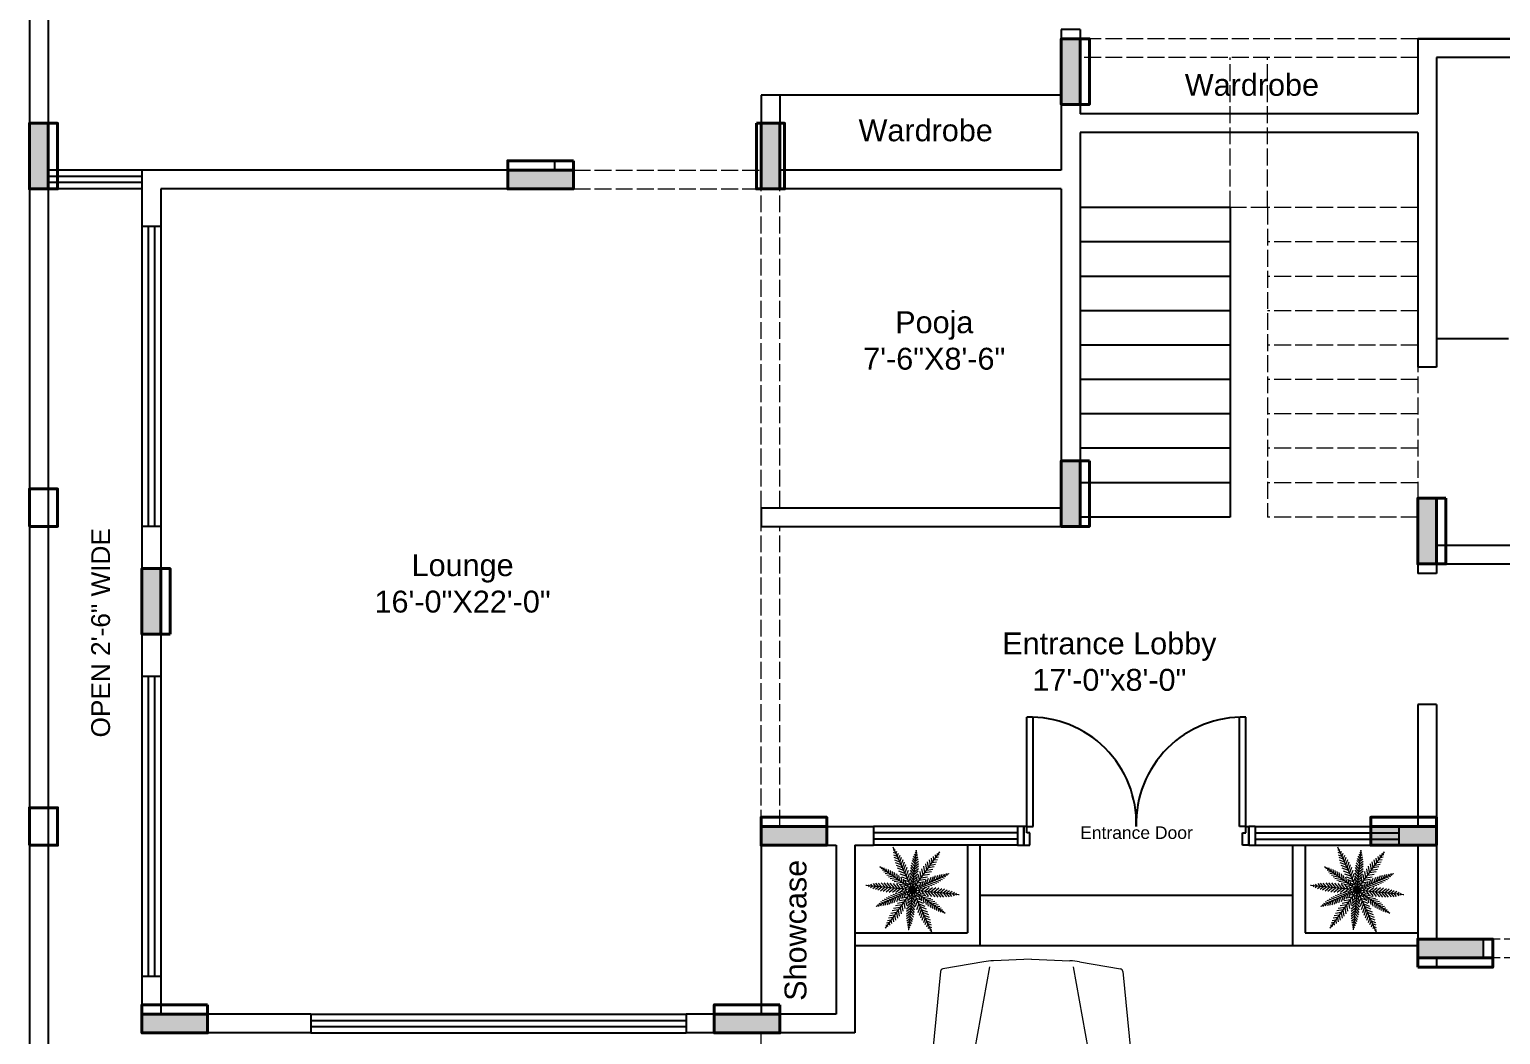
# Model space of a CAD drawing. Header units: inches. Extents: x 127915 to 129493, y -26045 to -25222.
# Drawn here: x 127918.7 to 128389.2, y -25770.4 to -25448.8 of the extents above; entities that cross this region are included whole.
import ezdxf

# ---------------------------------------------------------------- set-up
doc = ezdxf.new("R2010")
doc.units = ezdxf.units.IN
doc.header["$LTSCALE"] = 0.03
doc.header["$MEASUREMENT"] = 0
doc.linetypes.add('ACAD_ISO02W100', pattern=[15, 12, -3])
for name, color, linetype, lineweight in [('COL', 170, 'Continuous', 40), ('Col Boundary Wall 9x12', 170, 'Continuous', 30), ('LSTREEDC', 3, 'Continuous', 5), ('PROJ', 6, 'ACAD_ISO02W100', 13), ('TREE', 86, 'Continuous', 9)]:
    doc.layers.add(name, color=color, linetype=linetype, lineweight=lineweight)
doc.layers.add('STEP', color=220, linetype='Continuous')
doc.layers.add('WALL', color=254, linetype='Continuous')
doc.styles.get("Standard").update_dxf_attribs({"font": 'arial.ttf'})

# ---------------------------------------------------------------- blocks, each defined once
blk = doc.blocks.new('DFDFDFD')
at = {"lineweight": 0}
for p, q in [((-10523.82, -3740.68), (-10536.06, -3741.17)), ((-10523.82, -3740.68), (-10511.58, -3741.17)), ((-10552.96, -3744.58), (-10556.23, -3777.7)), ((-10539.13, -3741.5), (-10552.17, -3743.77)), ((-10546.09, -3792.73), (-10537.18, -3743.08)), ((-10501.55, -3792.73), (-10510.46, -3743.08)), ((-10508.51, -3741.5), (-10495.47, -3743.77)), ((-10494.68, -3744.58), (-10491.41, -3777.7)), ((-10556.23, -3777.7), (-10554.86, -3798.45)), ((-10491.41, -3777.7), (-10492.78, -3798.45)), ((-10551.09, -3790.18), (-10535.57, -3788.21)), ((-10496.55, -3790.18), (-10512.07, -3788.21)), ((-10552.5, -3800.07), (-10542.03, -3796.07)), ((-10535.67, -3794.62), (-10524.09, -3793.66)), ((-10511.97, -3794.62), (-10523.55, -3793.66)), ((-10495.13, -3800.07), (-10505.61, -3796.07)), ((-10554.86, -3798.45), (-10555.18, -3828.59)), ((-10548.77, -3814.5), (-10552.5, -3800.07)), ((-10498.87, -3814.5), (-10495.13, -3800.07)), ((-10492.78, -3798.45), (-10492.46, -3828.59)), ((-10548.85, -3814.42), (-10537.72, -3812.53)), ((-10548.4, -3854.63), (-10548.85, -3814.42)), ((-10533.73, -3812.2), (-10523.23, -3812.24)), ((-10513.91, -3812.2), (-10524.41, -3812.24)), ((-10498.78, -3814.42), (-10509.91, -3812.53)), ((-10499.25, -3855.53), (-10498.78, -3814.42)), ((-10555.18, -3828.59), (-10554.82, -3858.25)), ((-10492.46, -3828.59), (-10492.81, -3857.97)), ((-10554.33, -3857.97), (-10492.81, -3857.97)), ((-10500.2, -3855.59), (-10547.43, -3855.59)), ((-10555.3, -3858.95), (-10553.54, -3943.5)), ((-10553.84, -3859.42), (-10552.1, -3943)), ((-10553.84, -3859.42), (-10493.8, -3859.42)), ((-10550.92, -3861.26), (-10550.92, -3879.22)), ((-10547.05, -3861.26), (-10547.05, -3878.9)), ((-10543.18, -3861.26), (-10543.18, -3879.55)), ((-10539.31, -3861.26), (-10539.31, -3941.96)), ((-10535.43, -3861.26), (-10535.43, -3941.96)), ((-10531.56, -3861.26), (-10531.56, -3941.96)), ((-10527.69, -3861.26), (-10527.69, -3941.96)), ((-10523.82, -3861.26), (-10523.82, -3941.96)), ((-10519.95, -3861.26), (-10519.95, -3941.96)), ((-10516.07, -3861.26), (-10516.07, -3941.96)), ((-10512.2, -3861.26), (-10512.2, -3941.96)), ((-10508.33, -3861.26), (-10508.33, -3941.96)), ((-10504.46, -3861.26), (-10504.46, -3879.55)), ((-10500.59, -3861.26), (-10500.59, -3878.9)), ((-10496.71, -3861.26), (-10496.71, -3878.25)), ((-10493.8, -3859.42), (-10495.54, -3943)), ((-10492.34, -3858.95), (-10494.1, -3943.5)), ((-10543.25, -3880.97), (-10550.32, -3880.28)), ((-10544.01, -3909.34), (-10543.25, -3880.97)), ((-10504.38, -3880.97), (-10497.32, -3880.28)), ((-10503.63, -3909.34), (-10504.38, -3880.97)), ((-10554.7, -3887.86), (-10555.47, -3892.41)), ((-10492.93, -3887.86), (-10492.17, -3892.41)), ((-10555.51, -3892.85), (-10555.7, -3905.89)), ((-10492.13, -3892.85), (-10491.94, -3905.89)), ((-10554.2, -3911.92), (-10555.6, -3906.68)), ((-10550.04, -3911.49), (-10544.01, -3909.34)), ((-10497.6, -3911.49), (-10503.63, -3909.34)), ((-10493.44, -3911.92), (-10492.03, -3906.68)), ((-10550.92, -3913.18), (-10550.92, -3941.96)), ((-10547.05, -3911.56), (-10547.05, -3941.96)), ((-10543.18, -3910.59), (-10543.18, -3941.96)), ((-10504.46, -3911.24), (-10504.46, -3941.96)), ((-10500.59, -3912.21), (-10500.59, -3941.96)), ((-10496.71, -3913.18), (-10496.71, -3941.96)), ((-10495.54, -3943), (-10552.1, -3943)), ((-10495.06, -3944.45), (-10552.09, -3944.45))]:
    blk.add_line(p, q, dxfattribs=at)
for centre, radius, start, end in [((-10552, -3744.73), 0.968, 99.897, 171.1838), ((-10535.14, -3764.39), 23.23, 92.2768, 99.897), ((-10512.5, -3764.39), 23.23, 80.103, 87.7232), ((-10495.64, -3744.73), 0.968, 8.8162, 80.103), ((-10523.82, -3880.39), 92.93, 82.7371, 97.2629), ((-10533.75, -3817.77), 23.23, 94.7399, 110.8904), ((-10513.89, -3817.77), 23.23, 69.1096, 85.2601), ((-10533.83, -3835.43), 23.23, 89.7634, 99.6623), ((-10513.81, -3835.43), 23.23, 80.3377, 90.2366), ((-10554.33, -3858.93), 0.968, 90, 181.1962), ((-10547.43, -3854.62), 0.968, 180.9154, 270.0608), ((-10500.2, -3854.62), 0.968, 269.9392, 359.0846), ((-10493.31, -3858.93), 0.968, 358.8038, 90), ((-10552.61, -3892.89), 2.9, 170.4519, 179.1602), ((-10495.03, -3892.89), 2.9, 0.8398, 9.5481), ((-10552.8, -3905.93), 2.9, 179.1602, 194.9734), ((-10494.84, -3905.93), 2.9, 345.0266, 0.8398), ((-10552.57, -3943.48), 0.968, 181.1962, 270), ((-10495.06, -3943.48), 0.968, 270, 358.8038)]:
    blk.add_arc(centre, radius, start, end, dxfattribs=at)
blk = doc.blocks.new('A$C4E434179')
at = {"layer": 'TREE', "linetype": 'Continuous'}
for p, q in [((20.48, 22.4, 112.86), (22.66, 44.79, 112.86)), ((22.35, 41.54, 112.86), (21.57, 42.5, 112.86)), ((22.49, 43.04, 112.86), (22.05, 43.58, 112.86)), ((22.49, 43.04, 112.86), (23.03, 43.48, 112.86)), ((22.64, 44.53, 112.86), (22.57, 44.61, 112.86)), ((22.64, 44.53, 112.86), (22.72, 44.6, 112.86)), ((20.48, 22.4, 112.86), (2.18, 35.48, 112.86)), ((2.39, 35.33, 112.86), (2.29, 35.31, 112.86)), ((2.39, 35.33, 112.86), (2.37, 35.44, 112.86)), ((20.48, 22.4, 112.86), (12.55, 39.86, 112.86)), ((12.64, 39.66, 112.86), (12.55, 39.69, 112.86)), ((13.17, 38.5, 112.86), (12.61, 38.7, 112.86)), ((12.64, 39.66, 112.86), (12.67, 39.75, 112.86)), ((13.7, 37.33, 112.86), (12.71, 37.7, 112.86)), ((14.23, 36.17, 112.86), (12.86, 36.68, 112.86)), ((14.76, 35, 112.86), (13.05, 35.64, 112.86)), ((13.17, 38.5, 112.86), (13.38, 39.05, 112.86)), ((13.7, 37.33, 112.86), (14.07, 38.31, 112.86)), ((14.23, 36.17, 112.86), (14.74, 37.53, 112.86)), ((14.76, 35, 112.86), (15.4, 36.71, 112.86)), ((15.28, 33.84, 112.86), (16.03, 35.83, 112.86)), ((21.62, 34.08, 112.86), (19.72, 36.4, 112.86)), ((21.77, 35.57, 112.86), (20, 37.72, 112.86)), ((21.91, 37.07, 112.86), (20.33, 38.99, 112.86)), ((20.48, 22.4, 112.86), (31.64, 38, 112.86)), ((22.06, 38.56, 112.86), (20.7, 40.21, 112.86)), ((22.2, 40.05, 112.86), (21.11, 41.38, 112.86)), ((21.62, 34.08, 112.86), (23.94, 35.99, 112.86)), ((21.77, 35.57, 112.86), (23.92, 37.34, 112.86)), ((21.91, 37.07, 112.86), (23.84, 38.65, 112.86)), ((22.06, 38.56, 112.86), (23.71, 39.92, 112.86)), ((22.2, 40.05, 112.86), (23.53, 41.14, 112.86)), ((22.35, 41.54, 112.86), (23.3, 42.33, 112.86)), ((28.54, 33.66, 112.86), (28.24, 35.46, 112.86)), ((29.28, 34.7, 112.86), (29.04, 36.14, 112.86)), ((30.03, 35.74, 112.86), (29.85, 36.78, 112.86)), ((30.03, 35.74, 112.86), (31.06, 35.91, 112.86)), ((30.77, 36.78, 112.86), (30.67, 37.37, 112.86)), ((30.77, 36.78, 112.86), (31.35, 36.88, 112.86)), ((31.51, 37.82, 112.86), (31.5, 37.91, 112.86)), ((31.51, 37.82, 112.86), (31.6, 37.84, 112.86)), ((3.61, 34.46, 112.86), (2.93, 34.34, 112.86)), ((3.61, 34.46, 112.86), (3.5, 35.14, 112.86)), ((4.83, 33.58, 112.86), (3.62, 33.38, 112.86)), ((6.05, 32.71, 112.86), (4.36, 32.43, 112.86)), ((4.83, 33.58, 112.86), (4.63, 34.8, 112.86)), ((7.27, 31.84, 112.86), (5.17, 31.49, 112.86)), ((6.05, 32.71, 112.86), (5.77, 34.4, 112.86)), ((8.49, 30.97, 112.86), (6.03, 30.56, 112.86)), ((7.27, 31.84, 112.86), (6.92, 33.95, 112.86)), ((9.71, 30.09, 112.86), (6.97, 29.64, 112.86)), ((10.93, 29.22, 112.86), (7.97, 28.73, 112.86)), ((8.49, 30.97, 112.86), (8.08, 33.43, 112.86)), ((12.16, 28.35, 112.86), (9.07, 27.84, 112.86)), ((9.71, 30.09, 112.86), (9.26, 32.84, 112.86)), ((10.93, 29.22, 112.86), (10.44, 32.18, 112.86)), ((12.16, 28.35, 112.86), (11.64, 31.44, 112.86)), ((13.38, 27.48, 112.86), (12.86, 30.6, 112.86)), ((15.28, 33.84, 112.86), (13.29, 34.58, 112.86)), ((15.81, 32.67, 112.86), (13.59, 33.51, 112.86)), ((16.34, 31.51, 112.86), (13.95, 32.41, 112.86)), ((14.6, 26.61, 112.86), (14.09, 29.65, 112.86)), ((16.87, 30.34, 112.86), (14.37, 31.28, 112.86)), ((17.4, 29.18, 112.86), (14.88, 30.13, 112.86)), ((15.82, 25.73, 112.86), (15.35, 28.57, 112.86)), ((17.93, 28.02, 112.86), (15.47, 28.94, 112.86)), ((15.81, 32.67, 112.86), (16.65, 34.9, 112.86)), ((16.34, 31.51, 112.86), (17.24, 33.9, 112.86)), ((16.87, 30.34, 112.86), (17.81, 32.84, 112.86)), ((17.4, 29.18, 112.86), (18.35, 31.7, 112.86)), ((17.93, 28.02, 112.86), (18.85, 30.48, 112.86)), ((18.46, 26.85, 112.86), (19.32, 29.14, 112.86)), ((21.04, 28.11, 112.86), (19.22, 30.33, 112.86)), ((21.19, 29.6, 112.86), (19.23, 31.98, 112.86)), ((20.9, 26.61, 112.86), (19.31, 28.54, 112.86)), ((21.33, 31.09, 112.86), (19.32, 33.54, 112.86)), ((21.48, 32.59, 112.86), (19.49, 35, 112.86)), ((20.48, 22.4, 112.86), (40.97, 31.71, 112.86)), ((21.04, 28.11, 112.86), (23.26, 29.93, 112.86)), ((21.19, 29.6, 112.86), (23.57, 31.56, 112.86)), ((21.33, 31.09, 112.86), (23.77, 33.1, 112.86)), ((21.48, 32.59, 112.86), (23.89, 34.58, 112.86)), ((23.33, 26.38, 112.86), (22.93, 28.79, 112.86)), ((24.07, 27.42, 112.86), (23.64, 30.01, 112.86)), ((24.82, 28.46, 112.86), (24.38, 31.12, 112.86)), ((24.82, 28.46, 112.86), (27.48, 28.9, 112.86)), ((25.56, 29.5, 112.86), (25.12, 32.13, 112.86)), ((25.56, 29.5, 112.86), (28.2, 29.94, 112.86)), ((26.31, 30.54, 112.86), (25.89, 33.06, 112.86)), ((26.31, 30.54, 112.86), (28.83, 30.96, 112.86)), ((27.05, 31.58, 112.86), (26.66, 33.92, 112.86)), ((27.05, 31.58, 112.86), (29.39, 31.97, 112.86)), ((27.08, 25.39, 112.86), (28.16, 28.28, 112.86)), ((27.79, 32.62, 112.86), (27.44, 34.72, 112.86)), ((27.79, 32.62, 112.86), (29.89, 32.97, 112.86)), ((28.44, 26.01, 112.86), (29.55, 28.97, 112.86)), ((28.54, 33.66, 112.86), (30.33, 33.96, 112.86)), ((29.28, 34.7, 112.86), (30.72, 34.94, 112.86)), ((29.81, 26.63, 112.86), (30.91, 29.56, 112.86)), ((31.17, 27.25, 112.86), (32.23, 30.06, 112.86)), ((32.54, 27.87, 112.86), (33.52, 30.48, 112.86)), ((33.9, 28.49, 112.86), (34.78, 30.83, 112.86)), ((33.9, 28.49, 112.86), (36.24, 27.62, 112.86)), ((35.27, 29.11, 112.86), (36.02, 31.11, 112.86)), ((35.27, 29.11, 112.86), (37.27, 28.36, 112.86)), ((36.63, 29.74, 112.86), (37.24, 31.34, 112.86)), ((36.63, 29.74, 112.86), (38.24, 29.13, 112.86)), ((38, 30.36, 112.86), (38.43, 31.51, 112.86)), ((38, 30.36, 112.86), (39.15, 29.92, 112.86)), ((39.37, 30.98, 112.86), (39.61, 31.63, 112.86)), ((39.37, 30.98, 112.86), (40.02, 30.73, 112.86)), ((40.73, 31.6, 112.86), (40.77, 31.7, 112.86)), ((40.73, 31.6, 112.86), (40.83, 31.56, 112.86)), ((20.48, 22.4, 112.86), (0, 13.09, 112.86)), ((20.48, 22.4, 112.86), (1.39, 24.25, 112.86)), ((1.61, 24.23, 112.86), (1.54, 24.17, 112.86)), ((1.61, 24.23, 112.86), (1.55, 24.3, 112.86)), ((2.88, 24.11, 112.86), (2.43, 23.73, 112.86)), ((2.88, 24.11, 112.86), (2.51, 24.57, 112.86)), ((4.16, 23.98, 112.86), (3.35, 23.32, 112.86)), ((4.16, 23.98, 112.86), (3.49, 24.8, 112.86)), ((5.43, 23.86, 112.86), (4.3, 22.93, 112.86)), ((5.43, 23.86, 112.86), (4.5, 24.99, 112.86)), ((6.7, 23.74, 112.86), (5.3, 22.58, 112.86)), ((6.7, 23.74, 112.86), (5.55, 25.14, 112.86)), ((7.98, 23.61, 112.86), (6.33, 22.26, 112.86)), ((7.98, 23.61, 112.86), (6.62, 25.26, 112.86)), ((9.25, 23.49, 112.86), (7.41, 21.98, 112.86)), ((9.25, 23.49, 112.86), (7.74, 25.32, 112.86)), ((10.52, 23.37, 112.86), (8.55, 21.74, 112.86)), ((10.52, 23.37, 112.86), (8.9, 25.34, 112.86)), ((20.48, 22.4, 112.86), (9.33, 6.79, 112.86)), ((11.8, 23.24, 112.86), (9.73, 21.55, 112.86)), ((11.8, 23.24, 112.86), (10.1, 25.3, 112.86)), ((13.38, 27.48, 112.86), (10.26, 26.96, 112.86)), ((13.07, 23.12, 112.86), (10.99, 21.4, 112.86)), ((13.07, 23.12, 112.86), (11.35, 25.2, 112.86)), ((14.6, 26.61, 112.86), (11.55, 26.1, 112.86)), ((14.34, 22.99, 112.86), (12.31, 21.32, 112.86)), ((14.34, 22.99, 112.86), (12.67, 25.02, 112.86)), ((15.82, 25.73, 112.86), (12.98, 25.26, 112.86)), ((15.61, 22.87, 112.86), (13.72, 21.31, 112.86)), ((15.61, 22.87, 112.86), (14.06, 24.76, 112.86)), ((16.63, 20.64, 112.86), (14.29, 21.52, 112.86)), ((17.04, 24.86, 112.86), (14.57, 24.45, 112.86)), ((16.89, 22.75, 112.86), (15.24, 21.39, 112.86)), ((16.89, 22.75, 112.86), (15.53, 24.39, 112.86)), ((18.46, 26.85, 112.86), (16.17, 27.71, 112.86)), ((17.99, 21.26, 112.86), (16.2, 21.93, 112.86)), ((18.26, 23.99, 112.86), (16.37, 23.67, 112.86)), ((17.04, 24.86, 112.86), (16.63, 27.32, 112.86)), ((18.16, 22.62, 112.86), (16.9, 21.59, 112.86)), ((18.99, 25.69, 112.86), (17, 26.43, 112.86)), ((18.16, 22.62, 112.86), (17.12, 23.88, 112.86)), ((17.99, 21.26, 112.86), (17.32, 19.47, 112.86)), ((18.26, 23.99, 112.86), (17.94, 25.88, 112.86)), ((19.52, 24.52, 112.86), (17.99, 25.09, 112.86)), ((20.48, 22.4, 112.86), (18.31, 0, 112.86)), ((19.36, 21.88, 112.86), (18.38, 22.25, 112.86)), ((19.48, 23.12, 112.86), (18.45, 22.95, 112.86)), ((19.43, 22.5, 112.86), (18.75, 21.93, 112.86)), ((19.43, 22.5, 112.86), (18.87, 23.18, 112.86)), ((18.99, 25.69, 112.86), (19.74, 27.68, 112.86)), ((19.36, 21.88, 112.86), (18.99, 20.91, 112.86)), ((19.87, 21.54, 112.86), (18.99, 21.39, 112.86)), ((20.05, 23.36, 112.86), (19.22, 23.67, 112.86)), ((19.48, 23.12, 112.86), (19.31, 24.14, 112.86)), ((19.52, 24.52, 112.86), (20.09, 26.05, 112.86)), ((20.75, 25.12, 112.86), (19.53, 26.6, 112.86)), ((19.87, 21.54, 112.86), (20.02, 20.66, 112.86)), ((20.6, 23.63, 112.86), (19.94, 24.43, 112.86)), ((20.05, 23.36, 112.86), (20.36, 24.19, 112.86)), ((20.48, 22.4, 112.86), (38.79, 9.31, 112.86)), ((20.48, 22.4, 112.86), (39.58, 20.54, 112.86)), ((20.48, 22.4, 112.86), (28.42, 4.93, 112.86)), ((20.6, 23.63, 112.86), (21.41, 24.29, 112.86)), ((20.92, 21.43, 112.86), (20.61, 20.6, 112.86)), ((20.75, 25.12, 112.86), (22.23, 26.34, 112.86)), ((20.9, 26.61, 112.86), (22.82, 28.2, 112.86)), ((20.92, 21.43, 112.86), (21.75, 21.12, 112.86)), ((21.1, 23.25, 112.86), (20.95, 24.13, 112.86)), ((21.1, 23.25, 112.86), (21.98, 23.4, 112.86)), ((21.49, 21.68, 112.86), (22.52, 21.85, 112.86)), ((21.49, 21.68, 112.86), (21.66, 20.65, 112.86)), ((21.54, 22.29, 112.86), (22.22, 22.86, 112.86)), ((21.54, 22.29, 112.86), (22.1, 21.61, 112.86)), ((21.84, 24.3, 112.86), (21.58, 25.9, 112.86)), ((21.61, 22.91, 112.86), (21.98, 23.88, 112.86)), ((21.61, 22.91, 112.86), (22.59, 22.54, 112.86)), ((21.84, 24.3, 112.86), (23.45, 24.56, 112.86)), ((22.59, 25.34, 112.86), (22.24, 27.44, 112.86)), ((22.59, 25.34, 112.86), (24.69, 25.69, 112.86)), ((22.81, 22.17, 112.86), (24.07, 23.21, 112.86)), ((22.81, 22.17, 112.86), (23.85, 20.91, 112.86)), ((22.98, 23.53, 112.86), (23.65, 25.32, 112.86)), ((22.98, 23.53, 112.86), (24.77, 22.86, 112.86)), ((23.33, 26.38, 112.86), (25.75, 26.78, 112.86)), ((24.07, 27.42, 112.86), (26.67, 27.85, 112.86)), ((24.08, 22.05, 112.86), (25.73, 23.4, 112.86)), ((24.08, 22.05, 112.86), (25.44, 20.4, 112.86)), ((24.34, 24.15, 112.86), (25.22, 26.49, 112.86)), ((24.34, 24.15, 112.86), (26.68, 23.27, 112.86)), ((25.36, 21.92, 112.86), (27.25, 23.48, 112.86)), ((25.36, 21.92, 112.86), (26.91, 20.03, 112.86)), ((25.71, 24.77, 112.86), (26.72, 27.46, 112.86)), ((25.71, 24.77, 112.86), (28.4, 23.76, 112.86)), ((26.63, 21.8, 112.86), (28.66, 23.47, 112.86)), ((26.63, 21.8, 112.86), (28.3, 19.77, 112.86)), ((27.08, 25.39, 112.86), (29.96, 24.31, 112.86)), ((27.9, 21.67, 112.86), (29.98, 23.39, 112.86)), ((27.9, 21.67, 112.86), (29.62, 19.59, 112.86)), ((28.44, 26.01, 112.86), (31.4, 24.9, 112.86)), ((29.17, 21.55, 112.86), (31.24, 23.25, 112.86)), ((29.17, 21.55, 112.86), (30.87, 19.49, 112.86)), ((29.81, 26.63, 112.86), (32.74, 25.53, 112.86)), ((30.45, 21.43, 112.86), (32.42, 23.05, 112.86)), ((30.45, 21.43, 112.86), (32.07, 19.45, 112.86)), ((31.17, 27.25, 112.86), (33.98, 26.2, 112.86)), ((31.72, 21.3, 112.86), (33.56, 22.81, 112.86)), ((31.72, 21.3, 112.86), (33.23, 19.47, 112.86)), ((32.54, 27.87, 112.86), (35.15, 26.9, 112.86)), ((32.99, 21.18, 112.86), (34.64, 22.53, 112.86)), ((32.99, 21.18, 112.86), (34.35, 19.53, 112.86)), ((34.27, 21.05, 112.86), (35.67, 22.21, 112.86)), ((35.54, 20.93, 112.86), (36.67, 21.86, 112.86)), ((36.81, 20.81, 112.86), (37.62, 21.47, 112.86)), ((2.97, 14.43, 112.86), (1.82, 14.87, 112.86)), ((2.97, 14.43, 112.86), (2.54, 13.28, 112.86)), ((4.34, 15.06, 112.86), (2.73, 15.66, 112.86)), ((5.7, 15.68, 112.86), (3.7, 16.43, 112.86)), ((4.34, 15.06, 112.86), (3.73, 13.45, 112.86)), ((7.07, 16.3, 112.86), (4.73, 17.17, 112.86)), ((5.7, 15.68, 112.86), (4.95, 13.68, 112.86)), ((8.43, 16.92, 112.86), (5.82, 17.9, 112.86)), ((7.07, 16.3, 112.86), (6.19, 13.96, 112.86)), ((9.8, 17.54, 112.86), (6.99, 18.59, 112.86)), ((8.43, 16.92, 112.86), (7.45, 14.31, 112.86)), ((11.16, 18.16, 112.86), (8.23, 19.26, 112.86)), ((9.8, 17.54, 112.86), (8.74, 14.73, 112.86)), ((12.53, 18.78, 112.86), (9.57, 19.89, 112.86)), ((11.16, 18.16, 112.86), (10.06, 15.23, 112.86)), ((13.89, 19.4, 112.86), (11.01, 20.48, 112.86)), ((12.53, 18.78, 112.86), (11.42, 15.82, 112.86)), ((14.66, 14.25, 112.86), (12.14, 13.83, 112.86)), ((15.26, 20.02, 112.86), (12.57, 21.03, 112.86)), ((15.41, 15.29, 112.86), (12.77, 14.85, 112.86)), ((13.89, 19.4, 112.86), (12.81, 16.51, 112.86)), ((16.15, 16.33, 112.86), (13.49, 15.89, 112.86)), ((15.26, 20.02, 112.86), (14.25, 17.33, 112.86)), ((16.9, 17.37, 112.86), (14.3, 16.94, 112.86)), ((14.66, 14.25, 112.86), (15.08, 11.73, 112.86)), ((17.64, 18.41, 112.86), (15.22, 18.01, 112.86)), ((15.41, 15.29, 112.86), (15.85, 12.66, 112.86)), ((16.63, 20.64, 112.86), (15.75, 18.3, 112.86)), ((16.15, 16.33, 112.86), (16.59, 13.67, 112.86)), ((18.38, 19.46, 112.86), (16.28, 19.11, 112.86)), ((16.9, 17.37, 112.86), (17.33, 14.78, 112.86)), ((19.78, 15.19, 112.86), (17.4, 13.23, 112.86)), ((19.13, 20.5, 112.86), (17.52, 20.23, 112.86)), ((17.64, 18.41, 112.86), (18.04, 16, 112.86)), ((19.93, 16.68, 112.86), (17.71, 14.86, 112.86)), ((20.07, 18.18, 112.86), (18.15, 16.59, 112.86)), ((18.38, 19.46, 112.86), (18.73, 17.35, 112.86)), ((20.22, 19.67, 112.86), (18.74, 18.45, 112.86)), ((19.13, 20.5, 112.86), (19.39, 18.89, 112.86)), ((20.37, 21.16, 112.86), (19.56, 20.5, 112.86)), ((19.78, 15.19, 112.86), (21.74, 12.81, 112.86)), ((19.93, 16.68, 112.86), (21.75, 14.47, 112.86)), ((20.07, 18.18, 112.86), (21.66, 16.25, 112.86)), ((20.22, 19.67, 112.86), (21.44, 18.19, 112.86)), ((20.37, 21.16, 112.86), (21.03, 20.36, 112.86)), ((21.45, 20.27, 112.86), (20.88, 18.74, 112.86)), ((21.98, 19.11, 112.86), (21.23, 17.11, 112.86)), ((21.45, 20.27, 112.86), (22.98, 19.7, 112.86)), ((22.51, 17.94, 112.86), (21.65, 15.65, 112.86)), ((21.98, 19.11, 112.86), (23.97, 18.36, 112.86)), ((23.04, 16.78, 112.86), (22.12, 14.31, 112.86)), ((22.51, 17.94, 112.86), (24.8, 17.08, 112.86)), ((23.57, 15.61, 112.86), (22.62, 13.09, 112.86)), ((22.71, 20.8, 112.86), (24.6, 21.12, 112.86)), ((22.71, 20.8, 112.86), (23.03, 18.92, 112.86)), ((23.04, 16.78, 112.86), (25.5, 15.85, 112.86)), ((24.1, 14.45, 112.86), (23.16, 11.95, 112.86)), ((23.57, 15.61, 112.86), (26.09, 14.66, 112.86)), ((23.93, 19.93, 112.86), (26.4, 20.34, 112.86)), ((23.93, 19.93, 112.86), (24.34, 17.47, 112.86)), ((24.1, 14.45, 112.86), (26.6, 13.51, 112.86)), ((25.15, 19.06, 112.86), (27.99, 19.53, 112.86)), ((25.15, 19.06, 112.86), (25.62, 16.22, 112.86)), ((26.37, 18.19, 112.86), (29.42, 18.69, 112.86)), ((26.37, 18.19, 112.86), (26.88, 15.14, 112.86)), ((27.59, 17.31, 112.86), (30.71, 17.83, 112.86)), ((27.59, 17.31, 112.86), (28.11, 14.19, 112.86)), ((28.81, 16.44, 112.86), (31.9, 16.95, 112.86)), ((28.81, 16.44, 112.86), (29.33, 13.35, 112.86)), ((30.04, 15.57, 112.86), (33, 16.06, 112.86)), ((30.04, 15.57, 112.86), (30.53, 12.61, 112.86)), ((31.26, 14.7, 112.86), (34, 15.15, 112.86)), ((31.26, 14.7, 112.86), (31.71, 11.95, 112.86)), ((32.48, 13.82, 112.86), (34.94, 14.23, 112.86)), ((34.27, 21.05, 112.86), (35.42, 19.65, 112.86)), ((35.54, 20.93, 112.86), (36.47, 19.8, 112.86)), ((36.81, 20.81, 112.86), (37.48, 20, 112.86)), ((38.09, 20.68, 112.86), (38.54, 21.06, 112.86)), ((38.09, 20.68, 112.86), (38.46, 20.22, 112.86)), ((39.36, 20.56, 112.86), (39.43, 20.62, 112.86)), ((39.36, 20.56, 112.86), (39.42, 20.49, 112.86)), ((0.24, 13.19, 112.86), (0.14, 13.23, 112.86)), ((0.24, 13.19, 112.86), (0.2, 13.09, 112.86)), ((1.6, 13.81, 112.86), (0.95, 14.06, 112.86)), ((1.6, 13.81, 112.86), (1.36, 13.16, 112.86)), ((10.2, 8.01, 112.86), (9.62, 7.91, 112.86)), ((10.94, 9.05, 112.86), (9.91, 8.88, 112.86)), ((10.2, 8.01, 112.86), (10.3, 7.42, 112.86)), ((11.69, 10.09, 112.86), (10.25, 9.85, 112.86)), ((12.43, 11.13, 112.86), (10.64, 10.83, 112.86)), ((10.94, 9.05, 112.86), (11.12, 8.01, 112.86)), ((13.18, 12.17, 112.86), (11.08, 11.82, 112.86)), ((13.92, 13.21, 112.86), (11.58, 12.82, 112.86)), ((11.69, 10.09, 112.86), (11.93, 8.65, 112.86)), ((12.43, 11.13, 112.86), (12.73, 9.33, 112.86)), ((13.18, 12.17, 112.86), (13.53, 10.07, 112.86)), ((13.92, 13.21, 112.86), (14.31, 10.87, 112.86)), ((19.35, 10.71, 112.86), (17.03, 8.81, 112.86)), ((19.2, 9.22, 112.86), (17.05, 7.45, 112.86)), ((19.49, 12.2, 112.86), (17.08, 10.22, 112.86)), ((19.06, 7.73, 112.86), (17.13, 6.14, 112.86)), ((19.64, 13.7, 112.86), (17.2, 11.69, 112.86)), ((19.06, 7.73, 112.86), (20.64, 5.8, 112.86)), ((19.2, 9.22, 112.86), (20.97, 7.07, 112.86)), ((19.35, 10.71, 112.86), (21.25, 8.39, 112.86)), ((19.49, 12.2, 112.86), (21.48, 9.79, 112.86)), ((19.64, 13.7, 112.86), (21.65, 11.25, 112.86)), ((24.63, 13.28, 112.86), (23.73, 10.89, 112.86)), ((25.16, 12.12, 112.86), (24.32, 9.89, 112.86)), ((24.63, 13.28, 112.86), (27.02, 12.38, 112.86)), ((25.69, 10.95, 112.86), (24.94, 8.96, 112.86)), ((25.16, 12.12, 112.86), (27.38, 11.28, 112.86)), ((26.21, 9.79, 112.86), (25.57, 8.08, 112.86)), ((25.69, 10.95, 112.86), (27.68, 10.21, 112.86)), ((26.21, 9.79, 112.86), (27.92, 9.15, 112.86)), ((26.74, 8.62, 112.86), (26.23, 7.26, 112.86)), ((26.74, 8.62, 112.86), (28.11, 8.11, 112.86)), ((27.27, 7.46, 112.86), (26.9, 6.48, 112.86)), ((27.27, 7.46, 112.86), (28.26, 7.09, 112.86)), ((32.48, 13.82, 112.86), (32.89, 11.36, 112.86)), ((33.7, 12.95, 112.86), (35.8, 13.3, 112.86)), ((33.7, 12.95, 112.86), (34.05, 10.84, 112.86)), ((34.92, 12.08, 112.86), (36.61, 12.36, 112.86)), ((34.92, 12.08, 112.86), (35.2, 10.39, 112.86)), ((36.14, 11.21, 112.86), (37.35, 11.41, 112.86)), ((36.14, 11.21, 112.86), (36.34, 9.99, 112.86)), ((37.36, 10.33, 112.86), (38.04, 10.45, 112.86)), ((37.36, 10.33, 112.86), (37.47, 9.65, 112.86)), ((38.58, 9.46, 112.86), (38.68, 9.48, 112.86)), ((38.58, 9.46, 112.86), (38.6, 9.36, 112.86)), ((9.46, 6.97, 112.86), (9.37, 6.95, 112.86)), ((9.46, 6.97, 112.86), (9.47, 6.88, 112.86)), ((18.91, 6.23, 112.86), (17.26, 4.88, 112.86)), ((18.77, 4.74, 112.86), (17.44, 3.65, 112.86)), ((18.62, 3.25, 112.86), (17.67, 2.46, 112.86)), ((18.48, 1.75, 112.86), (17.94, 1.31, 112.86)), ((18.33, 0.26, 112.86), (18.25, 0.19, 112.86)), ((18.33, 0.26, 112.86), (18.4, 0.18, 112.86)), ((18.48, 1.75, 112.86), (18.92, 1.22, 112.86)), ((18.62, 3.25, 112.86), (19.4, 2.29, 112.86)), ((18.77, 4.74, 112.86), (19.86, 3.42, 112.86)), ((18.91, 6.23, 112.86), (20.27, 4.58, 112.86)), ((27.8, 6.3, 112.86), (27.59, 5.74, 112.86)), ((27.8, 6.3, 112.86), (28.36, 6.09, 112.86)), ((28.33, 5.13, 112.86), (28.3, 5.05, 112.86)), ((28.33, 5.13, 112.86), (28.42, 5.1, 112.86))]:
    blk.add_line(p, q, dxfattribs=at)

msp = doc.modelspace()

# ---------------------------------------------------------------- hatches: boundary and pattern name
at = {"layer": 'LSTREEDC'}
h = msp.add_hatch(color=256, dxfattribs=at)
h.dxf.hatch_style = 1
h.paths.add_polyline_path([(128254.66, -25451.81), (128248.66, -25451.81), (128248.66, -25472.81), (128254.66, -25472.81)])
h = msp.add_hatch(color=256, dxfattribs=at)
h.dxf.hatch_style = 1
h.paths.add_polyline_path([(127918.66, -25499.81), (127924.66, -25499.81), (127924.66, -25478.81), (127918.66, -25478.81)])
h = msp.add_hatch(color=256, dxfattribs=at)
h.dxf.hatch_style = 1
h.paths.add_polyline_path([(128158.66, -25478.81), (128152.66, -25478.81), (128152.66, -25499.81), (128158.66, -25499.81)])
h = msp.add_hatch(color=256, dxfattribs=at)
h.dxf.hatch_style = 1
h.paths.add_polyline_path([(128071.66, -25493.81), (128071.66, -25499.81), (128092.66, -25499.81), (128092.66, -25493.81)])
h = msp.add_hatch(color=256, dxfattribs=at)
h.dxf.hatch_style = 1
h.paths.add_polyline_path([(128254.66, -25586.81), (128248.66, -25586.81), (128248.66, -25607.81), (128254.66, -25607.81)])
h = msp.add_hatch(color=256, dxfattribs=at)
h.dxf.hatch_style = 1
h.paths.add_polyline_path([(128368.66, -25598.81), (128362.66, -25598.81), (128362.66, -25619.81), (128368.66, -25619.81)])
h = msp.add_hatch(color=256, dxfattribs=at)
h.dxf.hatch_style = 1
h.paths.add_polyline_path([(127960.66, -25621.31), (127954.66, -25621.31), (127954.66, -25642.31), (127960.66, -25642.31)])
h = msp.add_hatch(color=256, dxfattribs=at)
h.dxf.hatch_style = 1
h.paths.add_polyline_path([(128173.66, -25709.81), (128173.66, -25703.81), (128152.66, -25703.81), (128152.66, -25709.81)])
h = msp.add_hatch(color=256, dxfattribs=at)
h.dxf.hatch_style = 1
h.paths.add_polyline_path([(128347.66, -25703.81), (128347.66, -25709.81), (128368.66, -25709.81), (128368.66, -25703.81)])
h = msp.add_hatch(color=256, dxfattribs=at)
h.dxf.hatch_style = 1
h.paths.add_polyline_path([(128362.66, -25739.81), (128362.66, -25745.81), (128383.66, -25745.81), (128383.66, -25739.81)])
h = msp.add_hatch(color=256, dxfattribs=at)
h.dxf.hatch_style = 1
h.paths.add_polyline_path([(127954.66, -25763.81), (127954.66, -25769.81), (127975.66, -25769.81), (127975.66, -25763.81)])
h = msp.add_hatch(color=256, dxfattribs=at)
h.dxf.hatch_style = 1
h.paths.add_polyline_path([(128158.66, -25769.81), (128158.66, -25763.81), (128137.66, -25763.81), (128137.66, -25769.81)])

# ---------------------------------------------------------------- linework, layer by layer
at = {"layer": 'COL', "linetype": 'Continuous', "lineweight": 40, "ltscale": 0.2}
for points in [[(128248.66, -25472.81), (128254.66, -25472.81), (128254.66, -25451.81), (128248.66, -25451.81)], [(127918.66, -25499.81), (127924.66, -25499.81), (127924.66, -25478.81), (127918.66, -25478.81)], [(128152.66, -25499.81), (128158.66, -25499.81), (128158.66, -25478.81), (128152.66, -25478.81)], [(128071.66, -25493.81), (128071.66, -25499.81), (128092.66, -25499.81), (128092.66, -25493.81)], [(128254.66, -25607.81), (128248.66, -25607.81), (128248.66, -25586.81), (128254.66, -25586.81)], [(128368.66, -25619.81), (128362.66, -25619.81), (128362.66, -25598.81), (128368.66, -25598.81)], [(127960.66, -25621.31), (127954.66, -25621.31), (127954.66, -25642.31), (127960.66, -25642.31)], [(128173.66, -25709.81), (128173.66, -25703.81), (128152.66, -25703.81), (128152.66, -25709.81)], [(128368.66, -25709.81), (128368.66, -25703.81), (128347.66, -25703.81), (128347.66, -25709.81)], [(128386.66, -25745.81), (128386.66, -25739.81), (128362.66, -25739.81), (128362.66, -25745.81)], [(127954.66, -25763.81), (127954.66, -25769.81), (127975.66, -25769.81), (127975.66, -25763.81)], [(128137.66, -25763.81), (128137.66, -25769.81), (128158.66, -25769.81), (128158.66, -25763.81)]]:
    msp.add_lwpolyline(points, close=True, dxfattribs=at)
at = {"layer": 'COL', "color": 3, "linetype": 'Continuous', "lineweight": 40, "ltscale": 0.2}
for points in [[(127918.66, -25607.81), (127927.66, -25607.81), (127927.66, -25595.81), (127918.66, -25595.81)], [(127918.66, -25709.81), (127927.66, -25709.81), (127927.66, -25697.81), (127918.66, -25697.81)]]:
    msp.add_lwpolyline(points, close=True, dxfattribs=at)
at = {"layer": 'Col Boundary Wall 9x12', "color": 1, "linetype": 'Continuous', "lineweight": 40, "ltscale": 0.2}
for points in [[(128248.66, -25451.81), (128257.66, -25451.81), (128257.66, -25472.81), (128248.66, -25472.81)], [(127918.66, -25478.81), (127927.66, -25478.81), (127927.66, -25499.81), (127918.66, -25499.81)], [(128151.16, -25478.81), (128160.16, -25478.81), (128160.16, -25499.81), (128151.16, -25499.81)], [(128092.66, -25490.81), (128092.66, -25499.81), (128071.66, -25499.81), (128071.66, -25490.81)], [(128257.66, -25586.81), (128248.66, -25586.81), (128248.66, -25607.81), (128257.66, -25607.81)], [(128371.66, -25598.81), (128362.66, -25598.81), (128362.66, -25619.81), (128371.66, -25619.81)], [(127963.66, -25642.31), (127954.66, -25642.31), (127954.66, -25621.31), (127963.66, -25621.31)], [(128152.66, -25709.81), (128152.66, -25700.81), (128173.66, -25700.81), (128173.66, -25709.81)], [(128347.66, -25709.81), (128347.66, -25700.81), (128368.66, -25700.81), (128368.66, -25709.81)], [(128362.66, -25748.81), (128362.66, -25739.81), (128386.66, -25739.81), (128386.66, -25748.81)], [(127975.66, -25760.81), (127975.66, -25769.81), (127954.66, -25769.81), (127954.66, -25760.81)], [(128158.66, -25760.81), (128158.66, -25769.81), (128137.66, -25769.81), (128137.66, -25760.81)]]:
    msp.add_lwpolyline(points, close=True, dxfattribs=at)
at = {"layer": 'LSTREEDC'}
for points in [[(128254.66, -25451.81), (128248.66, -25451.81), (128248.66, -25472.81), (128254.66, -25472.81)], [(127918.66, -25499.81), (127924.66, -25499.81), (127924.66, -25478.81), (127918.66, -25478.81)], [(128158.66, -25478.81), (128152.66, -25478.81), (128152.66, -25499.81), (128158.66, -25499.81)], [(128071.66, -25493.81), (128071.66, -25499.81), (128092.66, -25499.81), (128092.66, -25493.81)], [(128254.66, -25586.81), (128248.66, -25586.81), (128248.66, -25607.81), (128254.66, -25607.81)], [(128368.66, -25598.81), (128362.66, -25598.81), (128362.66, -25619.81), (128368.66, -25619.81)], [(127960.66, -25621.31), (127954.66, -25621.31), (127954.66, -25642.31), (127960.66, -25642.31)], [(128173.66, -25709.81), (128173.66, -25703.81), (128152.66, -25703.81), (128152.66, -25709.81)], [(128347.66, -25703.81), (128347.66, -25709.81), (128368.66, -25709.81), (128368.66, -25703.81)], [(128362.66, -25739.81), (128362.66, -25745.81), (128383.66, -25745.81), (128383.66, -25739.81)], [(127954.66, -25763.81), (127954.66, -25769.81), (127975.66, -25769.81), (127975.66, -25763.81)], [(128158.66, -25769.81), (128158.66, -25763.81), (128137.66, -25763.81), (128137.66, -25769.81)]]:
    msp.add_lwpolyline(points, close=True, dxfattribs=at)
at = {"layer": 'PROJ', "ltscale": 15}
for p, q in [((128362.66, -25451.81), (128254.66, -25451.81)), ((128362.66, -25457.81), (128254.66, -25457.81)), ((128302.66, -25505.81), (128302.66, -25457.81)), ((128314.66, -25505.81), (128314.66, -25457.81)), ((128092.66, -25493.81), (128152.66, -25493.81)), ((128092.66, -25499.81), (128152.66, -25499.81)), ((128152.66, -25601.81), (128152.66, -25499.81)), ((128158.66, -25601.81), (128158.66, -25499.81)), ((128314.66, -25505.81), (128302.66, -25505.81)), ((128362.66, -25505.81), (128314.66, -25505.81)), ((128314.66, -25505.81), (128314.66, -25604.81)), ((128362.66, -25505.81), (128362.66, -25604.81)), ((128362.66, -25516.81), (128314.66, -25516.81)), ((128362.66, -25527.81), (128314.66, -25527.81)), ((128362.66, -25538.81), (128314.66, -25538.81)), ((128362.66, -25549.81), (128314.66, -25549.81)), ((128362.66, -25560.81), (128314.66, -25560.81)), ((128362.66, -25571.81), (128314.66, -25571.81)), ((128362.66, -25582.81), (128314.66, -25582.81)), ((128362.66, -25593.81), (128314.66, -25593.81)), ((128152.66, -25703.81), (128152.66, -25607.81)), ((128158.66, -25703.81), (128158.66, -25607.81)), ((128362.66, -25604.81), (128314.66, -25604.81)), ((128503.74, -25739.81), (128383.74, -25739.81)), ((128503.74, -25745.81), (128383.74, -25745.81)), ((128152.66, -25895.91), (128152.66, -25769.81))]:
    msp.add_line(p, q, dxfattribs=at)
at = {"layer": 'STEP', "ltscale": 15}
for p, q in [((128248.66, -25469.81), (128158.66, -25469.81)), ((127954.66, -25493.81), (127924.66, -25493.81)), ((127954.66, -25495.81), (127924.66, -25495.81)), ((127954.66, -25499.81), (127918.66, -25499.81)), ((127954.66, -25497.81), (127924.66, -25497.81)), ((128302.66, -25505.81), (128254.66, -25505.81)), ((128302.66, -25505.81), (128302.66, -25604.81)), ((127954.66, -25511.81), (127954.66, -25607.81)), ((127956.66, -25511.81), (127956.66, -25607.81)), ((127958.66, -25511.81), (127958.66, -25607.81)), ((127960.66, -25511.81), (127960.66, -25607.81)), ((128302.66, -25516.81), (128254.66, -25516.81)), ((128302.66, -25527.81), (128254.66, -25527.81)), ((128302.66, -25538.81), (128254.66, -25538.81)), ((128391.66, -25547.81), (128368.66, -25547.81)), ((128302.66, -25549.81), (128254.66, -25549.81)), ((128302.66, -25560.81), (128254.66, -25560.81)), ((128302.66, -25571.81), (128254.66, -25571.81)), ((128302.66, -25582.81), (128254.66, -25582.81)), ((128302.66, -25593.81), (128254.66, -25593.81)), ((128302.66, -25604.81), (128254.66, -25604.81)), ((127954.66, -25655.81), (127954.66, -25751.81)), ((127956.66, -25655.81), (127956.66, -25751.81)), ((127958.66, -25655.81), (127958.66, -25751.81)), ((127960.66, -25655.81), (127960.66, -25751.81)), ((128237.66, -25703.81), (128237.66, -25668.81)), ((128239.66, -25703.81), (128239.66, -25668.81)), ((128305.66, -25703.81), (128305.66, -25668.81)), ((128307.66, -25703.81), (128307.66, -25668.81)), ((128234.66, -25703.81), (128188.66, -25703.81)), ((128234.66, -25705.81), (128188.66, -25705.81)), ((128234.66, -25707.81), (128188.66, -25707.81)), ((128236.66, -25709.81), (128236.66, -25703.81)), ((128237.66, -25703.81), (128236.66, -25703.81)), ((128237.66, -25705.81), (128237.66, -25703.81)), ((128237.66, -25703.81), (128239.66, -25703.81)), ((128238.66, -25705.81), (128237.66, -25705.81)), ((128238.66, -25709.81), (128238.66, -25705.81)), ((128307.66, -25703.81), (128305.66, -25703.81)), ((128306.66, -25709.81), (128306.66, -25705.81)), ((128306.66, -25705.81), (128307.66, -25705.81)), ((128307.66, -25705.81), (128307.66, -25703.81)), ((128307.66, -25703.81), (128308.66, -25703.81)), ((128308.66, -25709.81), (128308.66, -25703.81)), ((128310.66, -25703.81), (128356.66, -25703.81)), ((128310.66, -25705.81), (128356.66, -25705.81)), ((128310.66, -25707.81), (128356.66, -25707.81)), ((128152.66, -25709.81), (128152.66, -25763.81)), ((128234.66, -25709.81), (128188.66, -25709.81)), ((128218.66, -25709.81), (128218.66, -25737.81)), ((128222.66, -25709.81), (128222.66, -25741.81)), ((128236.66, -25709.81), (128238.66, -25709.81)), ((128308.66, -25709.81), (128306.66, -25709.81)), ((128310.66, -25709.81), (128356.66, -25709.81)), ((128322.66, -25709.81), (128322.66, -25741.81)), ((128326.66, -25709.81), (128326.66, -25737.81)), ((128222.66, -25725.81), (128322.66, -25725.81)), ((128182.66, -25737.81), (128218.66, -25737.81)), ((128326.66, -25737.81), (128362.66, -25737.81)), ((128182.66, -25741.81), (128222.66, -25741.81)), ((128222.66, -25741.81), (128362.66, -25741.81)), ((128008.66, -25763.81), (128128.66, -25763.81)), ((128008.66, -25765.81), (128128.66, -25765.81)), ((128008.66, -25767.81), (128128.66, -25767.81)), ((128008.66, -25769.81), (128128.66, -25769.81))]:
    msp.add_line(p, q, dxfattribs=at)
for centre, start, end in [((128238.66, -25702.81), 358.3153, 91.6847), ((128306.66, -25702.81), 88.3153, 181.6847)]:
    msp.add_arc(centre, 34.01, start, end, dxfattribs=at)
at = {"layer": 'WALL'}
for p, q in [((127918.66, -25241.81), (127918.66, -25961.81)), ((127924.66, -25289.81), (127924.66, -25493.81)), ((128248.66, -25448.81), (128248.66, -25493.81)), ((128254.66, -25448.81), (128248.66, -25448.81)), ((128254.66, -25448.81), (128254.66, -25475.81)), ((128362.66, -25451.81), (128362.66, -25475.81)), ((128362.66, -25451.81), (128596.96, -25451.81)), ((128398.22, -25451.81), (128362.66, -25451.81)), ((128368.66, -25457.81), (128368.66, -25556.81)), ((128530.81, -25457.81), (128368.66, -25457.81)), ((128464.3, -25457.81), (128381.03, -25457.81)), ((128158.66, -25469.81), (128152.66, -25469.81)), ((128152.66, -25469.81), (128152.66, -25499.81)), ((128158.66, -25469.81), (128158.66, -25493.81)), ((128362.66, -25475.81), (128254.66, -25475.81)), ((128254.66, -25481.81), (128254.66, -25607.81)), ((128362.66, -25481.81), (128254.66, -25481.81)), ((128362.66, -25481.81), (128362.66, -25556.81)), ((128086.66, -25493.81), (128086.66, -25490.81)), ((128086.66, -25490.81), (128092.66, -25490.81)), ((128086.66, -25490.81), (128092.66, -25490.81)), ((128086.66, -25490.81), (128092.66, -25490.81)), ((128086.66, -25490.81), (128092.66, -25490.81)), ((128092.66, -25499.81), (128092.66, -25490.81)), ((127924.66, -25493.81), (127924.66, -25805.81)), ((127954.66, -25493.81), (127954.66, -25511.81)), ((128086.66, -25493.81), (127954.66, -25493.81)), ((128248.66, -25493.81), (128158.66, -25493.81)), ((128092.66, -25499.81), (127960.66, -25499.81)), ((127960.66, -25499.81), (127960.66, -25511.81)), ((128092.66, -25499.81), (127960.66, -25499.81)), ((128248.66, -25499.81), (128152.66, -25499.81)), ((128248.66, -25499.81), (128248.66, -25601.81)), ((127960.66, -25511.81), (127954.66, -25511.81)), ((128368.66, -25556.81), (128362.66, -25556.81)), ((128362.66, -25598.81), (128362.66, -25622.81)), ((128362.66, -25598.81), (128362.66, -25622.81)), ((128368.66, -25598.81), (128362.66, -25598.81)), ((128368.66, -25598.81), (128368.66, -25613.81)), ((128152.66, -25601.81), (128152.66, -25607.81)), ((128152.66, -25601.81), (128248.66, -25601.81)), ((127954.66, -25607.81), (127954.66, -25655.81)), ((127960.66, -25607.81), (127954.66, -25607.81)), ((127960.66, -25607.81), (127960.66, -25655.81)), ((128152.66, -25607.81), (128254.66, -25607.81)), ((128368.66, -25613.81), (128530.81, -25613.81)), ((128368.66, -25622.81), (128362.66, -25622.81)), ((128368.66, -25619.81), (128512.81, -25619.81)), ((128368.66, -25619.81), (128368.66, -25622.81)), ((127960.66, -25655.81), (127954.66, -25655.81)), ((128362.66, -25664.81), (128362.66, -25703.81)), ((128368.66, -25664.81), (128362.66, -25664.81)), ((128368.66, -25664.81), (128368.66, -25739.81)), ((128157.66, -25703.81), (128152.66, -25703.81)), ((128152.66, -25709.81), (128152.66, -25703.81)), ((128157.66, -25703.81), (128188.66, -25703.81)), ((128188.66, -25703.81), (128188.66, -25709.81)), ((128234.66, -25703.81), (128234.66, -25709.81)), ((128236.66, -25703.81), (128234.66, -25703.81)), ((128236.66, -25703.81), (128236.66, -25709.81)), ((128308.66, -25703.81), (128308.66, -25709.81)), ((128310.66, -25703.81), (128308.66, -25703.81)), ((128310.66, -25703.81), (128310.66, -25709.81)), ((128356.66, -25703.81), (128362.66, -25703.81)), ((128356.66, -25703.81), (128356.66, -25709.81)), ((128152.66, -25709.81), (128176.66, -25709.81)), ((128176.66, -25709.81), (128176.66, -25763.81)), ((128182.66, -25709.81), (128188.66, -25709.81)), ((128182.66, -25709.81), (128182.66, -25763.81)), ((128234.66, -25709.81), (128236.66, -25709.81)), ((128308.66, -25709.81), (128310.66, -25709.81)), ((128356.66, -25709.81), (128362.66, -25709.81)), ((128362.66, -25709.81), (128362.66, -25748.81)), ((128368.66, -25739.81), (128383.74, -25739.81)), ((128383.74, -25745.81), (128383.74, -25739.81)), ((128368.66, -25748.81), (128362.66, -25748.81)), ((128368.66, -25745.81), (128383.74, -25745.81)), ((128368.66, -25745.81), (128368.66, -25748.81)), ((127954.66, -25751.81), (127954.66, -25769.81)), ((127960.66, -25751.81), (127954.66, -25751.81)), ((127960.66, -25751.81), (127960.66, -25763.81)), ((128008.66, -25763.81), (127960.66, -25763.81)), ((128008.66, -25763.81), (127960.66, -25763.81)), ((128008.66, -25763.81), (128008.66, -25769.81)), ((128176.66, -25763.81), (128128.66, -25763.81)), ((128128.66, -25763.81), (128128.66, -25769.81)), ((128182.66, -25763.81), (128182.66, -25769.81)), ((128008.66, -25769.81), (127954.66, -25769.81)), ((128008.66, -25769.81), (127954.66, -25769.81)), ((128008.66, -25769.81), (127960.66, -25769.81)), ((128176.66, -25769.81), (128128.66, -25769.81)), ((128182.66, -25769.81), (128128.66, -25769.81))]:
    msp.add_line(p, q, dxfattribs=at)

# ---------------------------------------------------------------- block references
at = {"xscale": 1.001151193919605, "yscale": 1.001151193919605, "zscale": 1.001151193919605}
msp.add_blockref('DFDFDFD', (138775.13, -22001.27), dxfattribs=at)
at = {"layer": 'TREE', "xscale": 0.6666666666642413, "yscale": 0.6666666666642413, "zscale": 0.6666666666642413, "rotation": 270}
for p in [(128186.15, -25710.45, -75.24), (128328.37, -25710.45, -75.24)]:
    msp.add_blockref('A$C4E434179', p, dxfattribs=at)

# ---------------------------------------------------------------- texts
at = {"attachment_point": 2}
for s, insert, char_height, width in [('Wardrobe', (128309.64, -25463.04), 7, 43.9554), ('Wardrobe', (128205.31, -25477.58), 7, 43.9554), ('Pooja\\P7\'-6"X8\'-6"', (128208.05, -25538.98), 7, 55.9554), ('Lounge\\P16\'-0"X22\'-0"', (128057.2, -25616.68), 7, 55.9554), ('Entrance Lobby\\P17\'-0"x8\'-0"', (128264.05, -25641.71), 7, 133.2726), ('Entrance Door', (128272.72, -25703.76), 4, 36.1464)]:
    msp.add_mtext(s, dxfattribs=dict(at, insert=insert, char_height=char_height, width=width))
at = {"attachment_point": 2, "rotation": 90}
for s, insert, char_height, width in [('OPEN 2\'-6" WIDE', (127938.43, -25641.82), 6, 140.2581), ('Showcase', (128160.17, -25737), 7, 43.9554)]:
    msp.add_mtext(s, dxfattribs=dict(at, insert=insert, char_height=char_height, width=width))

doc.saveas('drawing.dxf')
